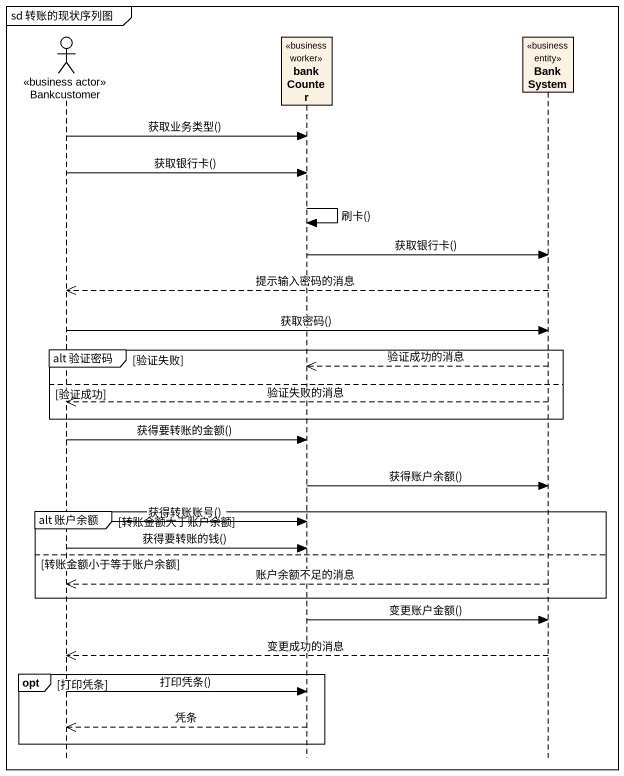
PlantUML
@startuml
mainframe sd 转账的现状序列图
hide footbox
actor Bankcustomer <<business actor>>
participant bankCounter <<business worker>>
participant BankSystem <<business entity>>

Bankcustomer -> bankCounter : 获取业务类型()
Bankcustomer -> bankCounter : 获取银行卡()
bankCounter -> bankCounter : 刷卡()
bankCounter -> BankSystem : 获取银行卡()
BankSystem -->> Bankcustomer : 提示输入密码的消息
Bankcustomer -> BankSystem : 获取密码()
group alt 验证密码 [验证失败]
  BankSystem -->> bankCounter : 验证成功的消息
else 验证成功
  BankSystem -->> Bankcustomer : 验证失败的消息
end
Bankcustomer -> bankCounter : 获得要转账的金额()
bankCounter -> BankSystem : 获得账户余额()
group alt 账户余额 [转账金额大于账户余额]
  Bankcustomer -> bankCounter : 获得转账账号()
  Bankcustomer -> bankCounter : 获得要转账的钱()
else 转账金额小于等于账户余额
  BankSystem -->> Bankcustomer : 账户余额不足的消息
end
bankCounter -> BankSystem : 变更账户金额()
BankSystem -->> Bankcustomer : 变更成功的消息
opt 打印凭条
  Bankcustomer -> bankCounter : 打印凭条()
  bankCounter -->> Bankcustomer : 凭条
end
@enduml
